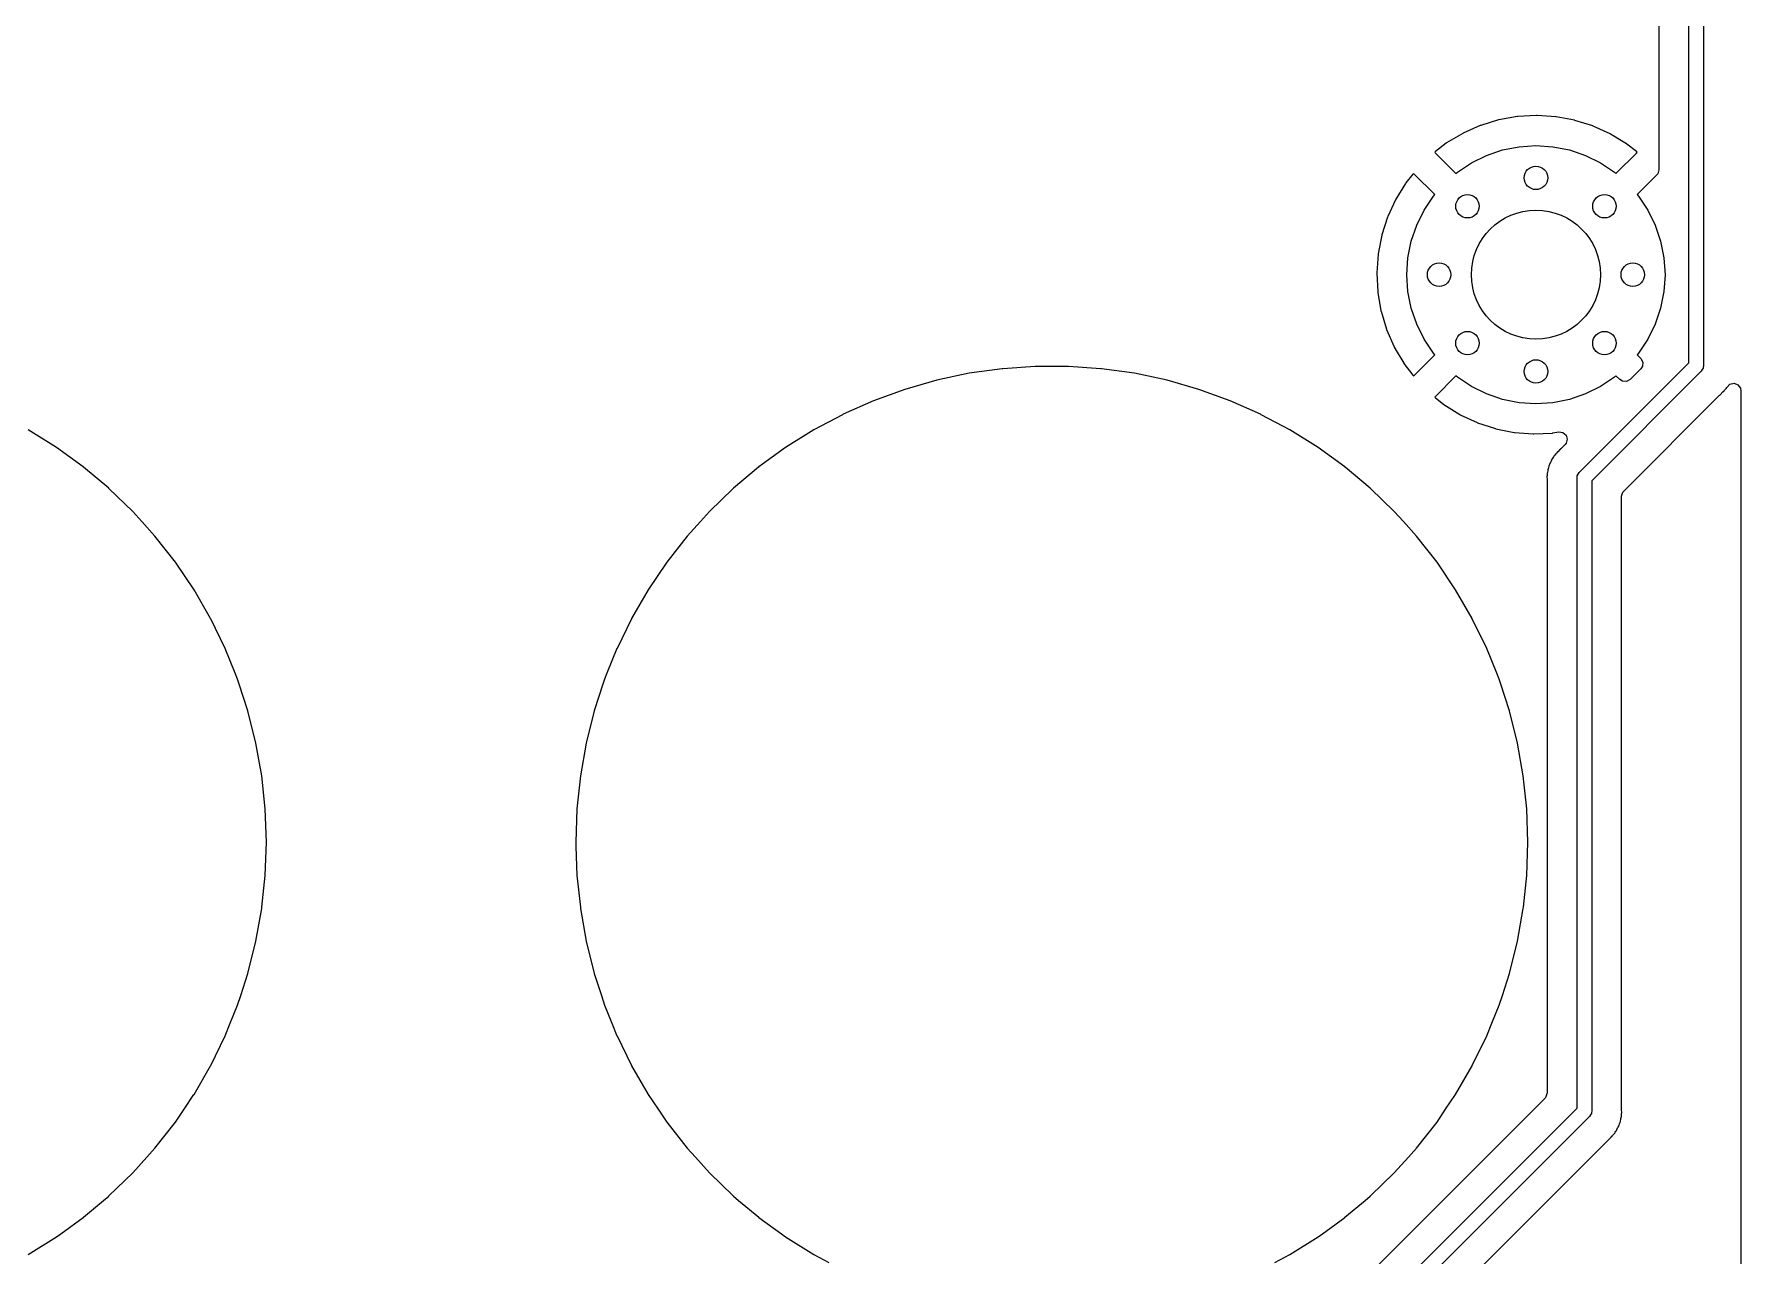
# Model space of a CAD drawing. Extents: x 144 to 253, y -181 to -52.
# Drawn here: x 224.41 to 253.49, y -156.13 to -135.31 of the extents above; entities that cross this region are included whole.
import ezdxf

# ---------------------------------------------------------------- set-up
doc = ezdxf.new("R2010")
doc.units = 0
doc.layers.add('BLACK', color=7, linetype='CONTINUOUS')

msp = doc.modelspace()

# ---------------------------------------------------------------- linework, layer by layer
at = {"layer": 'BLACK', "linetype": 'CONTINUOUS'}
for p, q in [((252.605, -140.918), (252.605, -131.513)), ((252.855, -131.515), (252.855, -140.97)), ((252.096, -131.939), (252.096, -137.624)), ((250.01, -136.701), (249.692, -136.718)), ((250.018, -136.701), (250.01, -136.701)), ((250.336, -136.722), (250.018, -136.701)), ((249.051, -136.872), (248.759, -137.001)), ((249.058, -136.869), (249.051, -136.872)), ((249.363, -136.776), (249.058, -136.869)), ((249.37, -136.775), (249.363, -136.776)), ((249.684, -136.719), (249.37, -136.775)), ((249.692, -136.718), (249.684, -136.719)), ((250.344, -136.722), (250.336, -136.722)), ((250.657, -136.781), (250.344, -136.722)), ((250.665, -136.783), (250.657, -136.781)), ((250.969, -136.879), (250.665, -136.783)), ((250.976, -136.882), (250.969, -136.879)), ((251.266, -137.014), (250.976, -136.882)), ((248.472, -137.172), (248.286, -137.315)), ((248.478, -137.168), (248.472, -137.172)), ((248.752, -137.005), (248.478, -137.168)), ((248.759, -137.001), (248.752, -137.005)), ((249.158, -137.381), (249.431, -137.288)), ((249.431, -137.288), (249.713, -137.232)), ((249.713, -137.232), (250, -137.213)), ((250, -137.213), (250.287, -137.232)), ((250.287, -137.232), (250.569, -137.288)), ((250.569, -137.288), (250.842, -137.381)), ((251.273, -137.018), (251.266, -137.014)), ((251.545, -137.184), (251.273, -137.018)), ((251.551, -137.188), (251.545, -137.184)), ((251.714, -137.316), (251.551, -137.188)), ((248.286, -137.315), (248.278, -137.327)), ((248.278, -137.327), (248.285, -137.339)), ((248.285, -137.339), (248.636, -137.69)), ((248.661, -137.668), (248.9, -137.508)), ((248.9, -137.508), (249.158, -137.381)), ((250.842, -137.381), (251.1, -137.508)), ((251.1, -137.508), (251.339, -137.668)), ((251.364, -137.69), (251.715, -137.34)), ((251.722, -137.327), (251.714, -137.316)), ((251.715, -137.34), (251.722, -137.327)), ((247.778, -137.857), (247.611, -138.128)), ((247.783, -137.85), (247.778, -137.857)), ((247.903, -137.7), (247.783, -137.85)), ((247.914, -137.692), (247.903, -137.7)), ((247.926, -137.699), (247.914, -137.692)), ((248.277, -138.049), (247.926, -137.699)), ((248.636, -137.69), (248.661, -137.668)), ((251.339, -137.668), (251.364, -137.69)), ((252.06, -137.713), (251.723, -138.049)), ((252.076, -137.692), (252.06, -137.713)), ((252.096, -137.624), (252.076, -137.692)), ((247.607, -138.135), (247.474, -138.424)), ((247.611, -138.128), (247.607, -138.135)), ((248.095, -138.313), (248.255, -138.074)), ((248.255, -138.074), (248.277, -138.049)), ((251.723, -138.049), (251.745, -138.074)), ((251.745, -138.074), (251.905, -138.313)), ((247.471, -138.431), (247.373, -138.735)), ((247.474, -138.424), (247.471, -138.431)), ((247.967, -138.571), (248.095, -138.313)), ((251.905, -138.313), (252.033, -138.571)), ((247.372, -138.742), (247.311, -139.056)), ((247.373, -138.735), (247.372, -138.742)), ((247.875, -138.844), (247.967, -138.571)), ((252.033, -138.571), (252.125, -138.844)), ((247.819, -139.126), (247.875, -138.844)), ((252.125, -138.844), (252.181, -139.126)), ((247.31, -139.063), (247.287, -139.381)), ((247.311, -139.056), (247.31, -139.063)), ((247.8, -139.413), (247.819, -139.126)), ((252.181, -139.126), (252.2, -139.413)), ((247.287, -139.381), (247.287, -139.389)), ((247.287, -139.389), (247.303, -139.707)), ((247.819, -139.7), (247.8, -139.413)), ((252.2, -139.413), (252.181, -139.7)), ((247.303, -139.707), (247.304, -139.715)), ((247.304, -139.715), (247.358, -140.029)), ((247.875, -139.983), (247.819, -139.7)), ((252.181, -139.7), (252.125, -139.983)), ((247.358, -140.029), (247.36, -140.036)), ((247.36, -140.036), (247.451, -140.342)), ((247.967, -140.255), (247.875, -139.983)), ((252.125, -139.983), (252.033, -140.255)), ((247.451, -140.342), (247.454, -140.349)), ((247.454, -140.349), (247.581, -140.642)), ((248.095, -140.513), (247.967, -140.255)), ((252.033, -140.255), (251.905, -140.513)), ((247.581, -140.642), (247.585, -140.648)), ((247.585, -140.648), (247.746, -140.923)), ((247.925, -141.129), (248.277, -140.778)), ((248.255, -140.753), (248.095, -140.513)), ((248.277, -140.778), (248.255, -140.753)), ((251.745, -140.753), (251.723, -140.778)), ((251.723, -140.778), (251.786, -140.84)), ((251.905, -140.513), (251.745, -140.753)), ((240.902, -141.016), (240.341, -141.094)), ((240.914, -141.015), (240.902, -141.016)), ((241.465, -140.976), (240.914, -141.015)), ((241.467, -140.976), (241.465, -140.976)), ((241.465, -140.976), (241.465, -140.976)), ((242.033, -140.976), (241.467, -140.976)), ((242.035, -140.976), (242.033, -140.976)), ((242.586, -141.015), (242.035, -140.976)), ((242.035, -140.976), (242.035, -140.976)), ((242.598, -141.016), (242.586, -141.015)), ((243.159, -141.094), (242.598, -141.016)), ((247.746, -140.923), (247.751, -140.929)), ((247.751, -140.929), (247.901, -141.127)), ((250.737, -142.787), (252.605, -140.918)), ((252.818, -141.058), (250.95, -142.927)), ((251.786, -141.018), (251.605, -141.199)), ((251.786, -140.84), (251.82, -140.902)), ((251.815, -140.973), (251.786, -141.018)), ((251.82, -140.902), (251.815, -140.973)), ((252.833, -141.031), (252.818, -141.058)), ((252.85, -141.006), (252.833, -141.031)), ((252.851, -140.999), (252.85, -141.006)), ((252.852, -140.997), (252.851, -140.999)), ((252.855, -140.97), (252.852, -140.992)), ((252.852, -140.992), (252.852, -140.997)), ((239.787, -141.212), (239.243, -141.368)), ((240.341, -141.094), (239.787, -141.212)), ((243.713, -141.212), (243.159, -141.094)), ((244.257, -141.368), (243.713, -141.212)), ((247.901, -141.127), (247.913, -141.136)), ((247.913, -141.136), (247.925, -141.129)), ((248.636, -141.137), (248.286, -141.487)), ((248.661, -141.159), (248.636, -141.137)), ((248.9, -141.319), (248.661, -141.159)), ((249.158, -141.446), (248.9, -141.319)), ((251.1, -141.319), (250.842, -141.446)), ((251.339, -141.159), (251.1, -141.319)), ((251.364, -141.137), (251.339, -141.159)), ((251.427, -141.199), (251.364, -141.137)), ((251.472, -141.228), (251.427, -141.199)), ((251.543, -141.233), (251.472, -141.228)), ((251.605, -141.199), (251.543, -141.233)), ((253.216, -141.378), (253.241, -141.351)), ((253.241, -141.351), (253.247, -141.345)), ((253.247, -141.345), (253.25, -141.338)), ((253.25, -141.338), (253.256, -141.329)), ((253.25, -141.338), (253.25, -141.338)), ((253.256, -141.329), (253.306, -141.279)), ((253.306, -141.279), (253.375, -141.264)), ((253.375, -141.264), (253.442, -141.289)), ((253.442, -141.289), (253.484, -141.346)), ((253.484, -141.346), (253.492, -141.39)), ((238.709, -141.563), (238.196, -141.791)), ((238.711, -141.562), (238.709, -141.563)), ((238.709, -141.563), (238.709, -141.563)), ((239.243, -141.368), (238.711, -141.562)), ((244.789, -141.562), (244.257, -141.368)), ((244.791, -141.563), (244.789, -141.562)), ((245.304, -141.791), (244.791, -141.563)), ((244.791, -141.563), (244.791, -141.563)), ((248.286, -141.487), (248.279, -141.5)), ((248.279, -141.5), (248.286, -141.51)), ((248.286, -141.51), (248.425, -141.622)), ((248.425, -141.622), (248.432, -141.627)), ((248.432, -141.627), (248.702, -141.796)), ((249.431, -141.538), (249.158, -141.446)), ((249.713, -141.595), (249.431, -141.538)), ((250, -141.613), (249.713, -141.595)), ((250.287, -141.595), (250, -141.613)), ((250.569, -141.538), (250.287, -141.595)), ((250.842, -141.446), (250.569, -141.538)), ((251.495, -143.1), (253.122, -141.474)), ((253.122, -141.474), (253.131, -141.466)), ((253.131, -141.466), (253.137, -141.462)), ((253.137, -141.462), (253.184, -141.412)), ((253.184, -141.412), (253.186, -141.41)), ((253.186, -141.41), (253.206, -141.39)), ((253.206, -141.39), (253.209, -141.387)), ((253.209, -141.387), (253.216, -141.378)), ((253.492, -141.39), (253.492, -169.363)), ((238.181, -141.799), (237.694, -142.058)), ((238.192, -141.793), (238.181, -141.799)), ((238.194, -141.792), (238.192, -141.793)), ((238.192, -141.793), (238.192, -141.793)), ((238.196, -141.791), (238.194, -141.792)), ((238.196, -141.791), (238.196, -141.791)), ((245.306, -141.792), (245.304, -141.791)), ((245.304, -141.791), (245.304, -141.791)), ((245.308, -141.793), (245.306, -141.792)), ((245.319, -141.799), (245.308, -141.793)), ((245.308, -141.793), (245.308, -141.793)), ((245.806, -142.058), (245.319, -141.799)), ((248.702, -141.796), (248.709, -141.799)), ((248.709, -141.799), (248.998, -141.934)), ((248.998, -141.934), (249.005, -141.937)), ((249.005, -141.937), (249.308, -142.036)), ((224.787, -142.358), (224.306, -142.058)), ((237.694, -142.058), (237.213, -142.358)), ((246.287, -142.358), (245.806, -142.058)), ((249.308, -142.036), (249.315, -142.038)), ((249.315, -142.038), (249.628, -142.1)), ((249.628, -142.1), (249.636, -142.101)), ((249.636, -142.101), (249.954, -142.126)), ((249.954, -142.126), (249.961, -142.126)), ((249.961, -142.126), (250.28, -142.112)), ((250.28, -142.112), (250.287, -142.111)), ((250.287, -142.111), (250.387, -142.094)), ((250.387, -142.094), (250.457, -142.103)), ((250.457, -142.103), (250.512, -142.148)), ((250.512, -142.148), (250.533, -142.216)), ((250.533, -142.216), (250.515, -142.284)), ((224.788, -142.359), (224.787, -142.358)), ((225.243, -142.69), (224.788, -142.359)), ((224.788, -142.359), (224.788, -142.359)), ((237.212, -142.359), (236.757, -142.69)), ((237.213, -142.358), (237.212, -142.359)), ((237.212, -142.359), (237.212, -142.359)), ((246.288, -142.359), (246.287, -142.358)), ((246.743, -142.69), (246.288, -142.359)), ((246.288, -142.359), (246.288, -142.359)), ((250.299, -142.517), (250.288, -142.534)), ((250.305, -142.507), (250.299, -142.517)), ((250.308, -142.5), (250.305, -142.507)), ((250.305, -142.507), (250.305, -142.507)), ((250.339, -142.467), (250.308, -142.5)), ((250.346, -142.458), (250.339, -142.467)), ((250.349, -142.455), (250.346, -142.458)), ((250.369, -142.435), (250.349, -142.455)), ((250.371, -142.433), (250.369, -142.435)), ((250.413, -142.389), (250.371, -142.433)), ((250.418, -142.383), (250.413, -142.389)), ((250.424, -142.379), (250.418, -142.383)), ((250.433, -142.371), (250.424, -142.379)), ((250.496, -142.308), (250.433, -142.371)), ((250.515, -142.284), (250.496, -142.308)), ((225.245, -142.691), (225.243, -142.69)), ((225.243, -142.69), (225.243, -142.69)), ((225.247, -142.692), (225.245, -142.691)), ((225.677, -143.054), (225.247, -142.692)), ((225.247, -142.692), (225.247, -142.692)), ((236.753, -142.692), (236.323, -143.054)), ((236.755, -142.691), (236.753, -142.692)), ((236.753, -142.692), (236.753, -142.692)), ((236.757, -142.69), (236.755, -142.691)), ((236.757, -142.69), (236.757, -142.69)), ((246.745, -142.691), (246.743, -142.69)), ((246.743, -142.69), (246.743, -142.69)), ((246.747, -142.692), (246.745, -142.691)), ((247.177, -143.054), (246.747, -142.692)), ((246.747, -142.692), (246.747, -142.692)), ((250.194, -142.784), (250.191, -142.795)), ((250.191, -142.795), (250.191, -142.815)), ((250.202, -142.752), (250.194, -142.784)), ((250.205, -142.741), (250.202, -142.752)), ((250.211, -142.705), (250.205, -142.741)), ((250.212, -142.697), (250.211, -142.705)), ((250.211, -142.705), (250.211, -142.705)), ((250.22, -142.678), (250.212, -142.697)), ((250.226, -142.66), (250.22, -142.678)), ((250.229, -142.648), (250.226, -142.66)), ((250.231, -142.64), (250.229, -142.648)), ((250.229, -142.648), (250.229, -142.648)), ((250.253, -142.601), (250.231, -142.64)), ((250.258, -142.591), (250.253, -142.601)), ((250.272, -142.557), (250.258, -142.591)), ((250.275, -142.55), (250.272, -142.557)), ((250.272, -142.557), (250.272, -142.557)), ((250.288, -142.534), (250.275, -142.55)), ((250.705, -142.839), (250.722, -142.814)), ((250.722, -142.814), (250.737, -142.787)), ((225.679, -143.055), (225.677, -143.054)), ((225.677, -143.054), (225.677, -143.054)), ((226.086, -143.448), (225.679, -143.055)), ((236.321, -143.055), (235.914, -143.448)), ((236.323, -143.054), (236.321, -143.055)), ((236.323, -143.054), (236.323, -143.054)), ((247.179, -143.055), (247.177, -143.054)), ((247.177, -143.054), (247.177, -143.054)), ((247.586, -143.448), (247.179, -143.055)), ((250.19, -142.835), (250.187, -142.855)), ((250.187, -142.855), (250.188, -142.863)), ((250.188, -142.863), (250.191, -142.899)), ((250.191, -142.815), (250.19, -142.835)), ((250.191, -142.899), (250.191, -142.911)), ((250.191, -142.911), (250.191, -153.355)), ((250.7, -142.875), (250.703, -142.853)), ((250.7, -153.618), (250.7, -142.875)), ((250.703, -142.848), (250.704, -142.846)), ((250.703, -142.853), (250.703, -142.848)), ((250.704, -142.846), (250.705, -142.839)), ((250.95, -142.927), (250.95, -153.67)), ((251.479, -143.121), (251.495, -143.1)), ((251.458, -143.19), (251.479, -143.121)), ((251.458, -153.634), (251.458, -143.19)), ((226.24, -143.62), (226.086, -143.448)), ((226.463, -143.868), (226.24, -143.62)), ((235.76, -143.62), (235.537, -143.868)), ((235.914, -143.448), (235.76, -143.62)), ((247.74, -143.62), (247.586, -143.448)), ((247.963, -143.868), (247.74, -143.62)), ((226.465, -143.869), (226.463, -143.868)), ((226.463, -143.868), (226.463, -143.868)), ((226.814, -144.315), (226.465, -143.869)), ((235.535, -143.869), (235.186, -144.315)), ((235.537, -143.868), (235.535, -143.869)), ((235.537, -143.868), (235.537, -143.868)), ((247.965, -143.869), (247.963, -143.868)), ((247.963, -143.868), (247.963, -143.868)), ((248.314, -144.315), (247.965, -143.869)), ((227.13, -144.785), (226.814, -144.315)), ((235.186, -144.315), (234.87, -144.785)), ((248.63, -144.785), (248.314, -144.315)), ((227.413, -145.275), (227.13, -144.785)), ((234.87, -144.785), (234.587, -145.275)), ((248.913, -145.275), (248.63, -144.785)), ((227.414, -145.277), (227.413, -145.275)), ((227.661, -145.782), (227.414, -145.277)), ((227.414, -145.277), (227.414, -145.277)), ((234.586, -145.277), (234.339, -145.782)), ((234.587, -145.275), (234.586, -145.277)), ((234.586, -145.277), (234.586, -145.277)), ((248.914, -145.277), (248.913, -145.275)), ((249.161, -145.782), (248.914, -145.277)), ((248.914, -145.277), (248.914, -145.277)), ((227.662, -145.784), (227.661, -145.782)), ((227.661, -145.782), (227.661, -145.782)), ((227.662, -145.786), (227.662, -145.784)), ((227.832, -146.206), (227.662, -145.786)), ((227.662, -145.786), (227.662, -145.786)), ((234.338, -145.786), (234.168, -146.206)), ((234.339, -145.782), (234.338, -145.784)), ((234.338, -145.784), (234.338, -145.786)), ((234.338, -145.786), (234.338, -145.786)), ((234.339, -145.782), (234.339, -145.782)), ((249.162, -145.784), (249.161, -145.782)), ((249.161, -145.782), (249.161, -145.782)), ((249.162, -145.786), (249.162, -145.784)), ((249.332, -146.206), (249.162, -145.786)), ((249.162, -145.786), (249.162, -145.786)), ((227.874, -146.309), (227.832, -146.206)), ((234.168, -146.206), (234.126, -146.309)), ((249.374, -146.309), (249.332, -146.206)), ((227.895, -146.373), (227.874, -146.309)), ((228.048, -146.846), (227.895, -146.373)), ((234.105, -146.373), (233.952, -146.846)), ((234.126, -146.309), (234.105, -146.373)), ((249.395, -146.373), (249.374, -146.309)), ((249.548, -146.846), (249.395, -146.373)), ((228.049, -146.848), (228.048, -146.846)), ((228.048, -146.846), (228.048, -146.846)), ((228.186, -147.397), (228.049, -146.848)), ((233.951, -146.848), (233.814, -147.397)), ((233.952, -146.846), (233.951, -146.848)), ((233.952, -146.846), (233.952, -146.846)), ((249.549, -146.848), (249.548, -146.846)), ((249.548, -146.846), (249.548, -146.846)), ((249.686, -147.397), (249.549, -146.848)), ((228.284, -147.955), (228.186, -147.397)), ((233.814, -147.397), (233.716, -147.955)), ((249.784, -147.955), (249.686, -147.397)), ((228.343, -148.518), (228.284, -147.955)), ((233.716, -147.955), (233.657, -148.518)), ((249.843, -148.518), (249.784, -147.955)), ((228.363, -149.084), (228.343, -148.518)), ((233.657, -148.518), (233.637, -149.084)), ((249.863, -149.084), (249.843, -148.518)), ((228.343, -149.65), (228.363, -149.084)), ((233.637, -149.084), (233.64, -149.158)), ((233.64, -149.158), (233.657, -149.65)), ((249.843, -149.65), (249.863, -149.084)), ((228.286, -150.194), (228.343, -149.652)), ((228.343, -149.652), (228.343, -149.65)), ((233.657, -149.65), (233.657, -149.652)), ((233.657, -149.652), (233.714, -150.194)), ((249.786, -150.194), (249.843, -149.652)), ((249.843, -149.652), (249.843, -149.65)), ((228.186, -150.771), (228.284, -150.213)), ((228.284, -150.213), (228.286, -150.194)), ((233.714, -150.194), (233.716, -150.213)), ((233.716, -150.213), (233.814, -150.771)), ((249.686, -150.771), (249.784, -150.213)), ((249.784, -150.213), (249.786, -150.194)), ((228.049, -151.32), (228.186, -150.771)), ((233.814, -150.771), (233.951, -151.32)), ((249.549, -151.32), (249.686, -150.771)), ((227.927, -151.695), (228.048, -151.322)), ((228.048, -151.322), (228.049, -151.32)), ((228.048, -151.322), (228.048, -151.322)), ((233.951, -151.32), (233.952, -151.322)), ((233.952, -151.322), (233.952, -151.322)), ((233.952, -151.322), (234.073, -151.695)), ((249.427, -151.695), (249.548, -151.322)), ((249.548, -151.322), (249.549, -151.32)), ((249.548, -151.322), (249.548, -151.322)), ((227.874, -151.859), (227.927, -151.695)), ((234.073, -151.695), (234.126, -151.859)), ((249.374, -151.859), (249.427, -151.695)), ((227.748, -152.171), (227.873, -151.861)), ((227.873, -151.861), (227.874, -151.859)), ((227.873, -151.861), (227.873, -151.861)), ((234.126, -151.859), (234.127, -151.861)), ((234.127, -151.861), (234.127, -151.861)), ((234.127, -151.861), (234.252, -152.171)), ((249.248, -152.171), (249.373, -151.861)), ((249.373, -151.861), (249.374, -151.859)), ((249.373, -151.861), (249.373, -151.861)), ((227.414, -152.891), (227.661, -152.386)), ((227.661, -152.386), (227.662, -152.384)), ((227.661, -152.386), (227.661, -152.386)), ((227.662, -152.384), (227.748, -152.171)), ((234.252, -152.171), (234.338, -152.384)), ((234.338, -152.384), (234.339, -152.386)), ((234.339, -152.386), (234.339, -152.386)), ((234.339, -152.386), (234.586, -152.891)), ((248.914, -152.891), (249.161, -152.386)), ((249.161, -152.386), (249.162, -152.384)), ((249.161, -152.386), (249.161, -152.386)), ((249.162, -152.384), (249.248, -152.171)), ((227.13, -153.383), (227.413, -152.893)), ((227.413, -152.893), (227.414, -152.891)), ((234.586, -152.891), (234.587, -152.893)), ((234.587, -152.893), (234.87, -153.383)), ((248.63, -153.383), (248.913, -152.893)), ((248.913, -152.893), (248.914, -152.891)), ((226.961, -153.634), (227.129, -153.385)), ((227.129, -153.385), (227.13, -153.383)), ((227.129, -153.385), (227.129, -153.385)), ((234.87, -153.383), (234.871, -153.385)), ((234.871, -153.385), (234.871, -153.385)), ((234.871, -153.385), (235.039, -153.634)), ((250.155, -153.445), (239.169, -164.43)), ((248.461, -153.634), (248.629, -153.385)), ((248.629, -153.385), (248.63, -153.383)), ((248.629, -153.385), (248.629, -153.385)), ((250.171, -153.424), (250.155, -153.445)), ((250.191, -153.355), (250.171, -153.424)), ((226.465, -154.299), (226.814, -153.853)), ((226.814, -153.853), (226.961, -153.634)), ((235.039, -153.634), (235.186, -153.853)), ((235.186, -153.853), (235.535, -154.299)), ((239.343, -164.975), (250.7, -153.618)), ((250.913, -153.758), (239.483, -165.188)), ((247.965, -154.299), (248.314, -153.853)), ((248.314, -153.853), (248.461, -153.634)), ((250.928, -153.731), (250.913, -153.758)), ((250.945, -153.706), (250.928, -153.731)), ((250.946, -153.699), (250.945, -153.706)), ((250.947, -153.697), (250.946, -153.699)), ((250.95, -153.67), (250.947, -153.692)), ((250.947, -153.692), (250.947, -153.697)), ((251.424, -153.885), (251.43, -153.867)), ((251.43, -153.867), (251.435, -153.855)), ((251.435, -153.855), (251.438, -153.848)), ((251.435, -153.855), (251.435, -153.855)), ((251.438, -153.848), (251.439, -153.84)), ((251.439, -153.84), (251.445, -153.804)), ((251.439, -153.84), (251.439, -153.84)), ((251.445, -153.804), (251.448, -153.793)), ((251.448, -153.793), (251.457, -153.758)), ((251.457, -153.758), (251.458, -153.75)), ((251.457, -153.758), (251.457, -153.758)), ((251.459, -153.646), (251.458, -153.634)), ((251.458, -153.73), (251.46, -153.71)), ((251.458, -153.75), (251.458, -153.73)), ((251.463, -153.69), (251.459, -153.646)), ((251.46, -153.71), (251.462, -153.698)), ((251.462, -153.698), (251.463, -153.69)), ((251.232, -154.162), (251.279, -154.112)), ((251.279, -154.112), (251.281, -154.11)), ((251.281, -154.11), (251.301, -154.09)), ((251.301, -154.09), (251.304, -154.087)), ((251.304, -154.087), (251.311, -154.078)), ((251.311, -154.078), (251.336, -154.051)), ((251.336, -154.051), (251.342, -154.045)), ((251.342, -154.045), (251.345, -154.038)), ((251.345, -154.038), (251.351, -154.028)), ((251.345, -154.038), (251.345, -154.038)), ((251.351, -154.028), (251.362, -154.011)), ((251.362, -154.011), (251.37, -154.001)), ((251.37, -154.001), (251.375, -153.995)), ((251.375, -153.995), (251.378, -153.988)), ((251.378, -153.988), (251.392, -153.954)), ((251.378, -153.988), (251.378, -153.988)), ((251.392, -153.954), (251.397, -153.944)), ((251.397, -153.944), (251.419, -153.905)), ((251.419, -153.905), (251.424, -153.885)), ((226.326, -154.453), (226.463, -154.301)), ((226.463, -154.301), (226.465, -154.299)), ((226.463, -154.301), (226.463, -154.301)), ((235.535, -154.299), (235.537, -154.301)), ((235.537, -154.301), (235.537, -154.301)), ((235.537, -154.301), (235.674, -154.453)), ((239.868, -165.523), (251.217, -154.174)), ((247.826, -154.453), (247.963, -154.301)), ((247.963, -154.301), (247.965, -154.299)), ((247.963, -154.301), (247.963, -154.301)), ((251.217, -154.174), (251.226, -154.166)), ((251.226, -154.166), (251.232, -154.162)), ((225.679, -155.113), (226.086, -154.72)), ((226.086, -154.72), (226.326, -154.453)), ((235.674, -154.453), (235.914, -154.72)), ((235.914, -154.72), (236.321, -155.113)), ((247.179, -155.113), (247.586, -154.72)), ((247.586, -154.72), (247.826, -154.453)), ((225.245, -155.477), (225.589, -155.188)), ((225.589, -155.188), (225.677, -155.115)), ((225.677, -155.115), (225.679, -155.113)), ((225.677, -155.115), (225.677, -155.115)), ((236.321, -155.113), (236.323, -155.115)), ((236.323, -155.115), (236.323, -155.115)), ((236.323, -155.115), (236.411, -155.188)), ((236.411, -155.188), (236.755, -155.477)), ((246.745, -155.477), (247.089, -155.188)), ((247.089, -155.188), (247.177, -155.115)), ((247.177, -155.115), (247.179, -155.113)), ((247.177, -155.115), (247.177, -155.115)), ((224.86, -155.757), (225.243, -155.478)), ((225.243, -155.478), (225.245, -155.477)), ((225.243, -155.478), (225.243, -155.478)), ((236.755, -155.477), (236.757, -155.478)), ((236.757, -155.478), (236.757, -155.478)), ((236.757, -155.478), (237.14, -155.757)), ((246.36, -155.757), (246.743, -155.478)), ((246.743, -155.478), (246.745, -155.477)), ((246.743, -155.478), (246.743, -155.478)), ((224.306, -156.11), (224.787, -155.81)), ((224.787, -155.81), (224.86, -155.757)), ((237.14, -155.757), (237.213, -155.81)), ((237.213, -155.81), (237.694, -156.11)), ((245.806, -156.11), (246.287, -155.81)), ((246.287, -155.81), (246.36, -155.757)), ((237.694, -156.11), (237.949, -156.246)), ((245.551, -156.246), (245.806, -156.11))]:
    msp.add_line(p, q, dxfattribs=at)
at = {"layer": 'BLACK'}
for centre, radius in [((250, -137.763), 0.2), ((248.833, -138.247), 0.2), ((251.167, -138.247), 0.2), ((250, -139.413), 1.1), ((248.35, -139.413), 0.2), ((251.65, -139.413), 0.2), ((248.833, -140.58), 0.2), ((251.167, -140.58), 0.2), ((250, -141.063), 0.2)]:
    msp.add_circle(centre, radius, dxfattribs=at)

doc.saveas('drawing.dxf')
